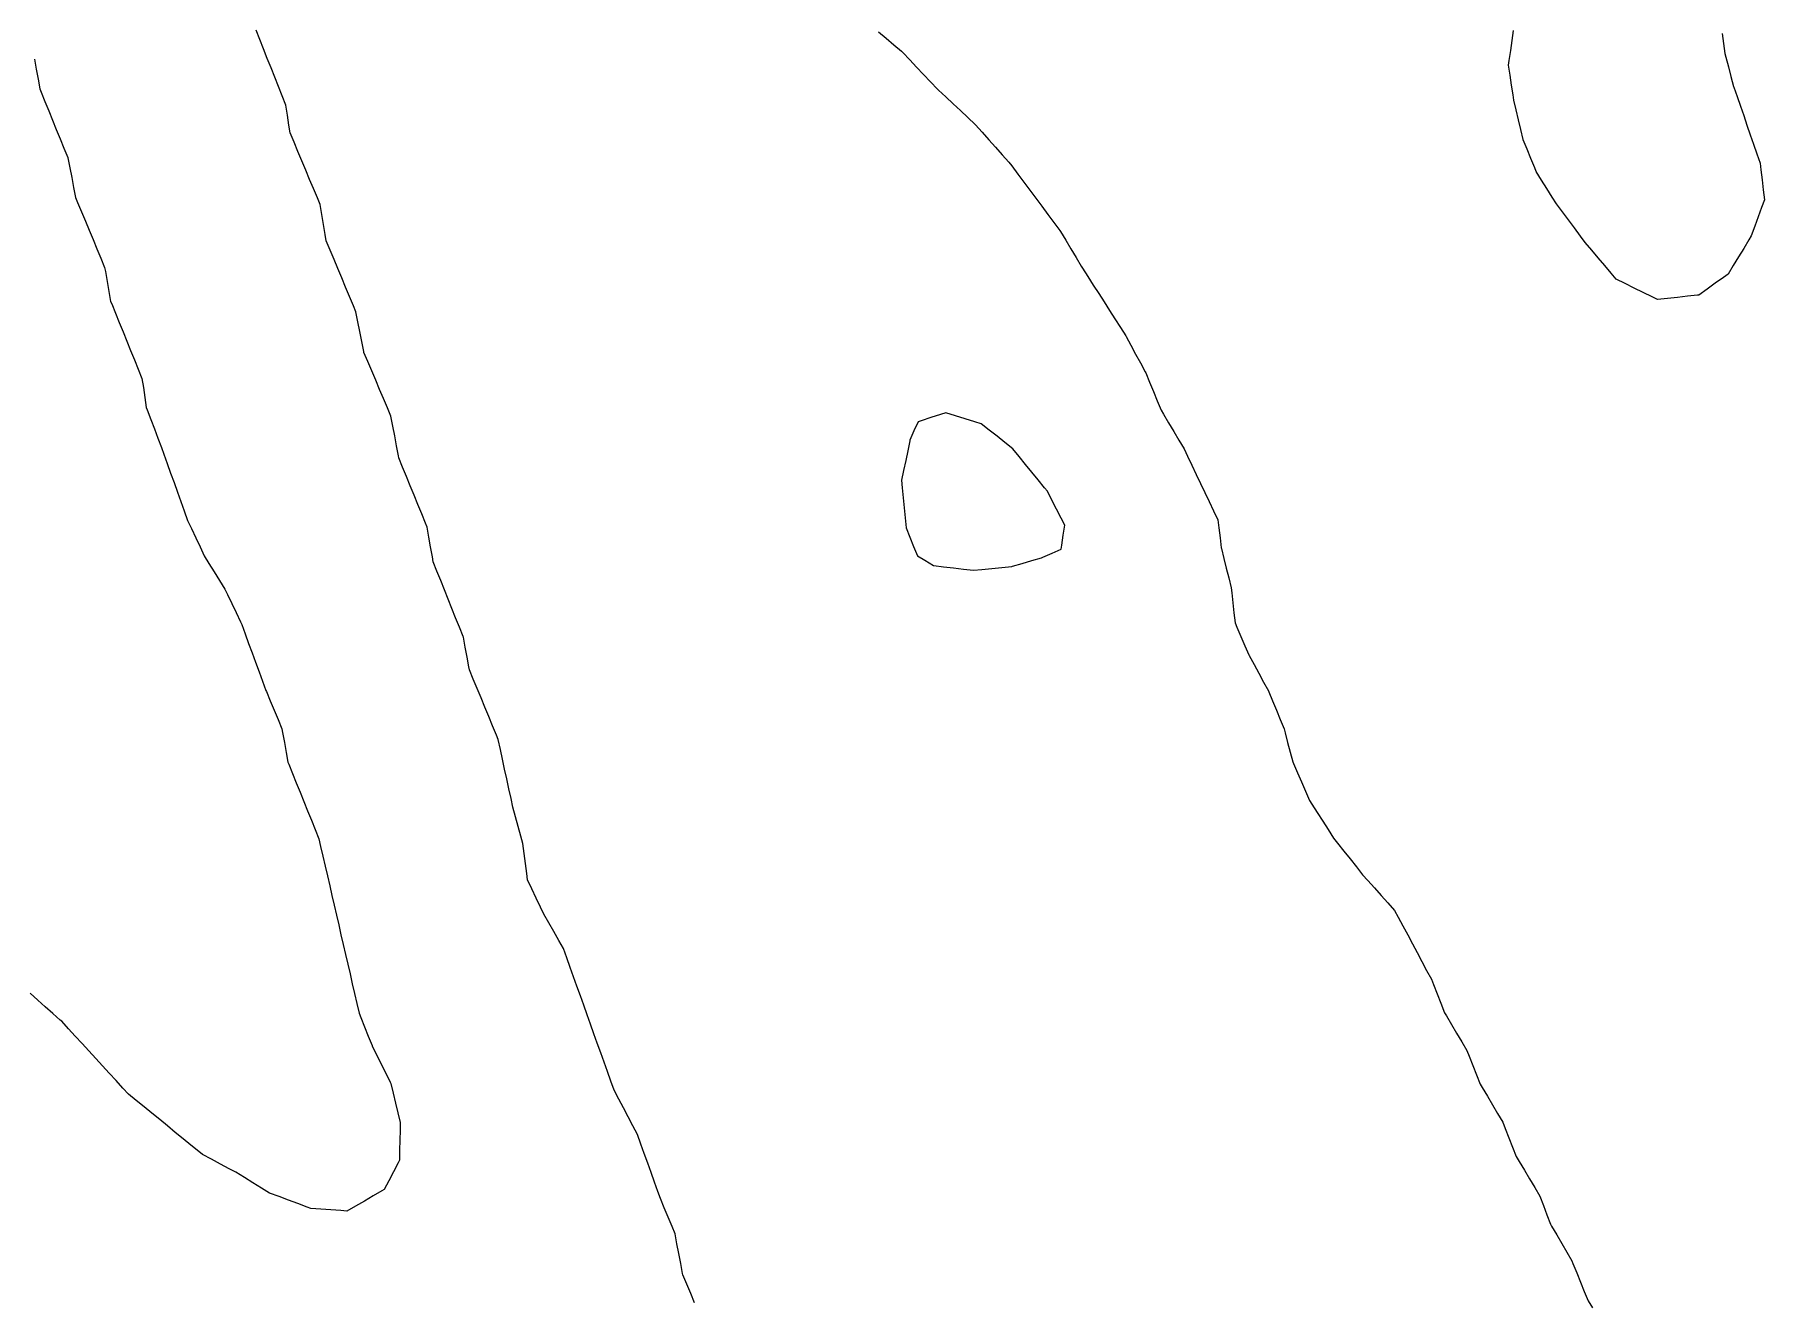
# Model space of a CAD drawing. Header units: millimetres. Extents: x 230 to 3347, y 514 to 5196.
# Drawn here: x 1348.8 to 1520.8, y 1534.5 to 1660.4 of the extents above; entities that cross this region are included whole.
import ezdxf

# ---------------------------------------------------------------- set-up
doc = ezdxf.new("R2010")
doc.units = ezdxf.units.MM
for name, color, linetype in [('ALL_HOLES', 1, 'Continuous'), ('ALL_ISLANDS', 7, 'Continuous'), ('OUTLINE_ISLAND_01_HOLE_02', 1, 'Continuous'), ('OUTLINE_ISLAND_01_HOLE_07', 1, 'Continuous'), ('OUTLINE_ISLAND_01_HOLE_11', 1, 'Continuous'), ('OUTLINE_ISLAND_47', 7, 'Continuous')]:
    doc.layers.add(name, color=color, linetype=linetype)

msp = doc.modelspace()

# ---------------------------------------------------------------- linework, layer by layer
at = {"layer": 'ALL_HOLES'}
for points in [[(1414.4267, 1534.3798), (1414.0417, 1535.3027), (1413.6567, 1536.2256), (1413.2717, 1537.1486), (1413.2406, 1537.311), (1413.052, 1538.293), (1412.8634, 1539.2751), (1412.6748, 1540.2572), (1412.4862, 1541.2392), (1412.1834, 1541.968), (1411.7998, 1542.8915), (1411.4161, 1543.815), (1411.0324, 1544.7385), (1410.7806, 1545.44), (1410.4427, 1546.3811), (1410.1048, 1547.3223), (1409.7669, 1548.2635), (1409.4289, 1549.2047), (1409.091, 1550.1459), (1408.7531, 1551.087), (1408.7531, 1551.0871), (1408.2871, 1551.9718), (1407.8211, 1552.8566), (1407.3551, 1553.7414), (1406.8891, 1554.6262), (1406.423, 1555.5109), (1406.1032, 1556.405), (1405.7665, 1557.3466), (1405.4297, 1558.2882), (1405.0929, 1559.2298), (1404.7561, 1560.1714), (1404.4193, 1561.1129), (1404.0825, 1562.0545), (1403.7458, 1562.9961), (1403.409, 1563.9377), (1403.0722, 1564.8793), (1402.7354, 1565.8209), (1402.3986, 1566.7624), (1402.0618, 1567.704), (1401.7251, 1568.6456), (1401.3883, 1569.5872), (1400.9359, 1570.3853), (1400.4428, 1571.2553), (1399.9497, 1572.1253), (1399.4566, 1572.9953), (1399.1213, 1573.6924), (1398.6878, 1574.5935), (1398.2544, 1575.4947), (1397.8209, 1576.3959), (1397.7398, 1577.0316), (1397.6131, 1578.0235), (1397.4865, 1579.0155), (1397.3598, 1580.0074), (1397.1582, 1580.7388), (1396.8925, 1581.7028), (1396.6268, 1582.6669), (1396.3611, 1583.6309), (1396.1817, 1584.4631), (1395.971, 1585.4407), (1395.7603, 1586.4182), (1395.5496, 1587.3958), (1395.339, 1588.3733), (1395.1283, 1589.3509), (1394.9176, 1590.3284), (1394.7307, 1590.7793), (1394.3478, 1591.7031), (1393.965, 1592.6269), (1393.5821, 1593.5507), (1393.1992, 1594.4745), (1392.8164, 1595.3983), (1392.4335, 1596.3221), (1392.0506, 1597.2459), (1391.9945, 1597.5505), (1391.8131, 1598.5339), (1391.6317, 1599.5173), (1391.4504, 1600.5007), (1391.4227, 1600.5698), (1391.0507, 1601.4981), (1390.6788, 1602.4263), (1390.3069, 1603.3546), (1389.9349, 1604.2829), (1389.563, 1605.2111), (1389.1911, 1606.1394), (1388.8191, 1607.0676), (1388.4472, 1607.9959), (1388.3629, 1608.4827), (1388.1923, 1609.468), (1388.0217, 1610.4533), (1387.8511, 1611.4387), (1387.6851, 1611.8434), (1387.3058, 1612.7687), (1386.9265, 1613.694), (1386.5471, 1614.6192), (1386.1678, 1615.5445), (1385.7885, 1616.4697), (1385.4091, 1617.395), (1385.0298, 1618.3203), (1384.9901, 1618.5305), (1384.8049, 1619.5132), (1384.6197, 1620.4959), (1384.4344, 1621.4786), (1384.2492, 1622.4613), (1383.9034, 1623.2753), (1383.5125, 1624.1957), (1383.1215, 1625.1161), (1382.7306, 1626.0365), (1382.3396, 1626.9569), (1381.9487, 1627.8773), (1381.5577, 1628.7977), (1381.5392, 1628.8921), (1381.3462, 1629.8733), (1381.1532, 1630.8545), (1380.9602, 1631.8357), (1380.7673, 1632.8169), (1380.5153, 1633.4198), (1380.1297, 1634.3425), (1379.7441, 1635.2651), (1379.3585, 1636.1878), (1378.973, 1637.1105), (1378.5874, 1638.0332), (1378.2018, 1638.9558), (1377.8162, 1639.8785), (1377.7112, 1640.5088), (1377.5469, 1641.4952), (1377.3826, 1642.4816), (1377.2183, 1643.468), (1376.9381, 1644.137), (1376.5517, 1645.0593), (1376.1653, 1645.9816), (1375.779, 1646.904), (1375.3926, 1647.8263), (1375.0062, 1648.7487), (1374.6199, 1649.671), (1374.2335, 1650.5934), (1374.1116, 1651.3667), (1373.9558, 1652.3545), (1373.8001, 1653.3423), (1373.7967, 1653.3509), (1373.4289, 1654.2808), (1373.061, 1655.2107), (1372.6932, 1656.1406), (1372.3253, 1657.0704), (1371.9575, 1658.0003), (1371.5896, 1658.9302), (1371.2218, 1659.8601), (1370.854, 1660.79)], [(1432.7012, 1660.639), (1433.4672, 1659.9961), (1434.2331, 1659.3533), (1434.9991, 1658.7104), (1435.1239, 1658.5786), (1435.8113, 1657.8523), (1436.4987, 1657.126), (1437.186, 1656.3997), (1437.8734, 1655.6734), (1438.5608, 1654.9471), (1438.6617, 1654.8531), (1439.3932, 1654.1713), (1440.1247, 1653.4894), (1440.8561, 1652.8075), (1441.5876, 1652.1257), (1442.3191, 1651.4438), (1442.35, 1651.4092), (1443.0151, 1650.6625), (1443.6803, 1649.9158), (1444.3454, 1649.169), (1445.0105, 1648.4223), (1445.6757, 1647.6756), (1445.946, 1647.3134), (1446.5442, 1646.512), (1447.1424, 1645.7107), (1447.7406, 1644.9093), (1448.3387, 1644.1079), (1448.9369, 1643.3066), (1449.5351, 1642.5052), (1450.1333, 1641.7038), (1450.7314, 1640.9025), (1450.8024, 1640.7842), (1451.317, 1639.9268), (1451.8315, 1639.0693), (1452.3461, 1638.2119), (1452.8606, 1637.3544), (1452.9783, 1637.1703), (1453.5168, 1636.3277), (1454.0554, 1635.4851), (1454.5939, 1634.6426), (1455.1325, 1633.8), (1455.6711, 1632.9574), (1456.2096, 1632.1148), (1456.7482, 1631.2722), (1457.2867, 1630.4296), (1457.311, 1630.3851), (1457.7896, 1629.5071), (1458.2682, 1628.6291), (1458.7468, 1627.7511), (1459.2254, 1626.873), (1459.2718, 1626.76), (1459.6515, 1625.8349), (1460.0311, 1624.9098), (1460.4108, 1623.9846), (1460.7905, 1623.0595), (1461.0336, 1622.6501), (1461.5442, 1621.7903), (1462.0548, 1620.9305), (1462.5654, 1620.0706), (1463.076, 1619.2108), (1463.4259, 1618.4801), (1463.8577, 1617.5782), (1464.2896, 1616.6763), (1464.7215, 1615.7744), (1465.1534, 1614.8724), (1465.5853, 1613.9705), (1466.0172, 1613.0686), (1466.4491, 1612.1667), (1466.54, 1611.3644), (1466.6525, 1610.3707), (1466.7651, 1609.3771), (1466.7851, 1609.2969), (1467.0279, 1608.3268), (1467.2707, 1607.3567), (1467.5135, 1606.3866), (1467.7563, 1605.4166), (1467.8136, 1604.9129), (1467.9266, 1603.9193), (1468.0396, 1602.9257), (1468.1527, 1601.9322), (1468.3403, 1601.4953), (1468.735, 1600.5765), (1469.1297, 1599.6576), (1469.5243, 1598.7388), (1469.5574, 1598.678), (1470.0351, 1597.7995), (1470.5128, 1596.9209), (1470.9905, 1596.0424), (1471.4682, 1595.1639), (1471.4989, 1595.0893), (1471.8792, 1594.1644), (1472.2596, 1593.2396), (1472.6399, 1592.3148), (1473.0203, 1591.3899), (1473.1199, 1591.0094), (1473.3733, 1590.042), (1473.6266, 1589.0746), (1473.8799, 1588.1073), (1473.9468, 1587.954), (1474.3467, 1587.0375), (1474.7466, 1586.1209), (1475.1466, 1585.2044), (1475.5465, 1584.2878), (1475.7828, 1583.917), (1476.3203, 1583.0738), (1476.8578, 1582.2305), (1477.3953, 1581.3872), (1477.9328, 1580.544), (1478.3362, 1580.0372), (1478.9591, 1579.2549), (1479.5819, 1578.4726), (1480.2048, 1577.6902), (1480.8276, 1576.9079), (1481.3353, 1576.3434), (1482.004, 1575.5998), (1482.6726, 1574.8563), (1483.3413, 1574.1127), (1484.01, 1573.3692), (1484.3684, 1572.6966), (1484.8388, 1571.8141), (1485.3091, 1570.9316), (1485.7794, 1570.0491), (1486.2498, 1569.1666), (1486.7201, 1568.2842), (1487.1905, 1567.4017), (1487.6608, 1566.5192), (1487.8697, 1565.9915), (1488.2377, 1565.0617), (1488.6058, 1564.1319), (1488.9738, 1563.2021), (1489.1578, 1562.8886), (1489.664, 1562.0262), (1490.1702, 1561.1638), (1490.6764, 1560.3014), (1491.1826, 1559.439), (1491.4006, 1558.8938), (1491.7718, 1557.9653), (1492.1431, 1557.0367), (1492.5143, 1556.1082), (1492.7199, 1555.7595), (1493.2276, 1554.8979), (1493.7354, 1554.0364), (1494.2431, 1553.1749), (1494.7509, 1552.3134), (1494.9974, 1551.6916), (1495.366, 1550.762), (1495.7346, 1549.8324), (1496.1032, 1548.9029), (1496.3939, 1548.4154), (1496.9061, 1547.5565), (1497.4183, 1546.6977), (1497.9304, 1545.8388), (1498.4426, 1544.9799), (1498.7963, 1544.0524), (1499.1526, 1543.118), (1499.5089, 1542.1836), (1499.6144, 1542.0011), (1500.1147, 1541.1353), (1500.6151, 1540.2694), (1501.1155, 1539.4036), (1501.6159, 1538.5378), (1501.7241, 1538.2741), (1502.1037, 1537.3489), (1502.4834, 1536.4238), (1502.863, 1535.4987), (1503.2427, 1534.5736), (1503.6604, 1533.8875)], [(1516.5562, 1660.4528), (1516.6956, 1659.4626), (1516.8349, 1658.4723), (1516.9293, 1658.1147), (1517.1845, 1657.1478), (1517.4397, 1656.1809), (1517.6949, 1655.2141), (1517.7199, 1655.1419), (1518.0474, 1654.1971), (1518.375, 1653.2523), (1518.7025, 1652.3074), (1519.0301, 1651.3626), (1519.3576, 1650.4178), (1519.6852, 1649.4729), (1520.0127, 1648.5281), (1520.3403, 1647.5832), (1520.4169, 1646.923), (1520.5321, 1645.9297), (1520.6473, 1644.9363), (1520.7625, 1643.943), (1520.4895, 1643.1967), (1520.1459, 1642.2576), (1519.8023, 1641.3185), (1519.4587, 1640.3794), (1519.219, 1639.9825), (1518.7021, 1639.1265), (1518.1851, 1638.2705), (1517.6681, 1637.4145), (1517.1511, 1636.5585), (1516.6968, 1636.2341), (1515.8829, 1635.653), (1515.0691, 1635.0719), (1514.2553, 1634.4908), (1514.1063, 1634.4746), (1513.1122, 1634.3668), (1512.118, 1634.259), (1511.1238, 1634.1511), (1510.1297, 1634.0433), (1509.6212, 1634.2965), (1508.726, 1634.7421), (1507.8308, 1635.1878), (1506.9356, 1635.6335), (1506.0404, 1636.0791), (1505.54, 1636.6679), (1504.8923, 1637.4298), (1504.2447, 1638.1918), (1503.597, 1638.9537), (1502.9494, 1639.7157), (1502.478, 1640.3497), (1501.8813, 1641.1522), (1501.2847, 1641.9547), (1500.688, 1642.7572), (1500.0914, 1643.5597), (1499.6798, 1644.2182), (1499.1497, 1645.0661), (1498.6197, 1645.9141), (1498.0896, 1646.7621), (1497.9354, 1647.1368), (1497.5549, 1648.0616), (1497.1743, 1648.9863), (1496.7938, 1649.9111), (1496.7834, 1649.9556), (1496.5549, 1650.9292), (1496.3264, 1651.9027), (1496.0979, 1652.8762), (1495.8694, 1653.8498), (1495.791, 1654.3598), (1495.6391, 1655.3482), (1495.4872, 1656.3366), (1495.3353, 1657.325), (1495.4033, 1657.7905), (1495.5478, 1658.78), (1495.6923, 1659.7695), (1495.8368, 1660.759)], [(1348.8179, 1657.9144), (1348.9934, 1656.9299), (1349.1688, 1655.9454), (1349.3443, 1654.9609), (1349.4764, 1654.6368), (1349.854, 1653.7108), (1350.2316, 1652.7848), (1350.6091, 1651.8589), (1350.9867, 1650.9329), (1351.3643, 1650.0069), (1351.7418, 1649.0809), (1352.1194, 1648.1549), (1352.1272, 1648.1152), (1352.3197, 1647.1339), (1352.5122, 1646.1526), (1352.7047, 1645.1714), (1352.8972, 1644.1901), (1353.1042, 1643.6909), (1353.4871, 1642.7671), (1353.8701, 1641.8434), (1354.2531, 1640.9196), (1354.6361, 1639.9959), (1355.0191, 1639.0721), (1355.4021, 1638.1484), (1355.785, 1637.2246), (1355.8581, 1636.816), (1356.0343, 1635.8317), (1356.2104, 1634.8473), (1356.3866, 1633.8629), (1356.4929, 1633.601), (1356.869, 1632.6744), (1357.2451, 1631.7478), (1357.6211, 1630.8212), (1357.9972, 1629.8946), (1358.3733, 1628.968), (1358.7494, 1628.0415), (1359.1255, 1627.1149), (1359.5015, 1626.1883), (1359.6353, 1625.291), (1359.7828, 1624.3019), (1359.9303, 1623.3129), (1360.0205, 1623.0755), (1360.3759, 1622.1408), (1360.7313, 1621.2061), (1361.0867, 1620.2714), (1361.442, 1619.3367), (1361.6749, 1618.6864), (1362.012, 1617.7449), (1362.3491, 1616.8035), (1362.6862, 1615.862), (1363.0233, 1614.9205), (1363.3604, 1613.9791), (1363.6975, 1613.0376), (1364.0346, 1612.0961), (1364.4152, 1611.2912), (1364.8426, 1610.3871), (1365.2701, 1609.4831), (1365.6975, 1608.579), (1366.1554, 1607.834), (1366.6789, 1606.982), (1367.2025, 1606.13), (1367.7261, 1605.278), (1367.9899, 1604.7378), (1368.4287, 1603.8393), (1368.8675, 1602.9407), (1369.3063, 1602.0421), (1369.4091, 1601.7628), (1369.7544, 1600.8243), (1370.0997, 1599.8858), (1370.445, 1598.9473), (1370.7902, 1598.0088), (1371.1355, 1597.0703), (1371.4808, 1596.1318), (1371.8261, 1595.1933), (1371.8677, 1595.0936), (1372.2525, 1594.1706), (1372.6373, 1593.2476), (1373.0221, 1592.3246), (1373.407, 1591.4017), (1373.4746, 1591.0283), (1373.6528, 1590.0443), (1373.8311, 1589.0603), (1374.0093, 1588.0763), (1374.089, 1587.8792), (1374.4636, 1586.952), (1374.8383, 1586.0248), (1375.213, 1585.0977), (1375.5876, 1584.1705), (1375.9623, 1583.2433), (1376.337, 1582.3162), (1376.7116, 1581.389), (1377.0863, 1580.4619), (1377.2589, 1579.7134), (1377.4837, 1578.739), (1377.7085, 1577.7646), (1377.9333, 1576.7902), (1378.1581, 1575.8157), (1378.3828, 1574.8413), (1378.6076, 1573.8669), (1378.8324, 1572.8925), (1379.0572, 1571.9181), (1379.282, 1570.9437), (1379.5067, 1569.9693), (1379.7315, 1568.9949), (1379.9563, 1568.0205), (1380.1811, 1567.0461), (1380.4059, 1566.0716), (1380.6307, 1565.0972), (1380.8554, 1564.1228), (1381.0802, 1563.1484), (1381.2473, 1562.7332), (1381.6206, 1561.8054), (1381.9939, 1560.8777), (1382.3672, 1559.95), (1382.3964, 1559.8916), (1382.8435, 1558.9971), (1383.2906, 1558.1026), (1383.7377, 1557.2081), (1384.1848, 1556.3136), (1384.2212, 1556.1655), (1384.4593, 1555.1943), (1384.6974, 1554.223), (1384.9356, 1553.2518), (1385.1737, 1552.2806), (1385.1561, 1551.5407), (1385.1322, 1550.5409), (1385.1084, 1549.5412), (1385.0846, 1548.5415), (1384.9515, 1548.2869), (1384.4883, 1547.4006), (1384.0252, 1546.5144), (1383.562, 1545.6281), (1383.3356, 1545.4972), (1382.4699, 1544.9967), (1381.6042, 1544.4962), (1380.7384, 1543.9957), (1379.8727, 1543.4951), (1379.2763, 1543.538), (1378.2788, 1543.6097), (1377.2814, 1543.6813), (1376.284, 1543.753), (1375.9322, 1543.885), (1374.9959, 1544.2361), (1374.0595, 1544.5873), (1373.1232, 1544.9385), (1372.1869, 1545.2896), (1371.3833, 1545.7842), (1370.5317, 1546.3084), (1369.6801, 1546.8325), (1368.8285, 1547.3567), (1368.1747, 1547.7026), (1367.2909, 1548.1703), (1366.407, 1548.6381), (1365.5231, 1549.1058), (1365.1372, 1549.4204), (1364.3622, 1550.0524), (1363.5872, 1550.6843), (1362.8121, 1551.3162), (1362.0371, 1551.9481), (1361.2621, 1552.58), (1360.487, 1553.212), (1359.712, 1553.8439), (1358.937, 1554.4758), (1358.1619, 1555.1077), (1357.6055, 1555.7141), (1356.9295, 1556.451), (1356.2534, 1557.1878), (1355.5773, 1557.9247), (1354.9013, 1558.6615), (1354.2252, 1559.3983), (1353.5491, 1560.1352), (1352.8731, 1560.872), (1352.197, 1561.6089), (1351.5209, 1562.3457), (1351.3826, 1562.4686), (1350.6351, 1563.1329), (1349.8875, 1563.7971), (1349.14, 1564.4613), (1348.3925, 1565.1255)]]:
    msp.add_lwpolyline(points, dxfattribs=at)
at = {"layer": 'ALL_ISLANDS'}
msp.add_lwpolyline([(1436.6339, 1621.9031), (1436.2331, 1620.9869), (1435.8322, 1620.0708), (1435.8187, 1620.0057), (1435.6147, 1619.0267), (1435.4108, 1618.0477), (1435.2068, 1617.0687), (1435.0029, 1616.0897), (1435.0752, 1615.3318), (1435.1703, 1614.3363), (1435.2653, 1613.3408), (1435.3603, 1612.3454), (1435.4553, 1611.3499), (1435.8226, 1610.4509), (1436.2009, 1609.5252), (1436.5792, 1608.5995), (1437.308, 1608.152), (1438.1602, 1607.6287), (1438.1914, 1607.6249), (1439.1842, 1607.5047), (1440.1769, 1607.3844), (1441.1697, 1607.2642), (1442.1624, 1607.144), (1442.9745, 1607.2269), (1443.9693, 1607.3285), (1444.9641, 1607.4301), (1445.959, 1607.5317), (1446.0301, 1607.5524), (1446.9901, 1607.8325), (1447.9501, 1608.1126), (1448.91, 1608.3927), (1449.0388, 1608.4483), (1449.957, 1608.8444), (1450.8752, 1609.2405), (1450.9339, 1609.6483), (1451.0763, 1610.6381), (1451.2187, 1611.6279), (1450.8546, 1612.3413), (1450.3999, 1613.2319), (1449.9452, 1614.1226), (1449.4905, 1615.0132), (1449.2172, 1615.346), (1448.5827, 1616.1189), (1447.9481, 1616.8918), (1447.3136, 1617.6646), (1446.679, 1618.4375), (1446.0444, 1619.2104), (1445.269, 1619.8311), (1444.4883, 1620.4561), (1443.7077, 1621.081), (1442.927, 1621.706), (1442.2723, 1621.9062), (1441.3159, 1622.1985), (1440.3596, 1622.4908), (1439.4033, 1622.7832), (1438.8667, 1622.6127), (1437.9137, 1622.3098), (1436.9607, 1622.0069)], close=True, dxfattribs=at)
at = {"layer": 'OUTLINE_ISLAND_01_HOLE_02'}
for points in [[(1414.4267, 1534.3798), (1414.0417, 1535.3027), (1413.6567, 1536.2256), (1413.2717, 1537.1486), (1413.2406, 1537.311), (1413.052, 1538.293), (1412.8634, 1539.2751), (1412.6748, 1540.2572), (1412.4862, 1541.2392), (1412.1834, 1541.968), (1411.7998, 1542.8915), (1411.4161, 1543.815), (1411.0324, 1544.7385), (1410.7806, 1545.44), (1410.4427, 1546.3811), (1410.1048, 1547.3223), (1409.7669, 1548.2635), (1409.4289, 1549.2047), (1409.091, 1550.1459), (1408.7531, 1551.087), (1408.7531, 1551.0871), (1408.2871, 1551.9718), (1407.8211, 1552.8566), (1407.3551, 1553.7414), (1406.8891, 1554.6262), (1406.423, 1555.5109), (1406.1032, 1556.405), (1405.7665, 1557.3466), (1405.4297, 1558.2882), (1405.0929, 1559.2298), (1404.7561, 1560.1714), (1404.4193, 1561.1129), (1404.0825, 1562.0545), (1403.7458, 1562.9961), (1403.409, 1563.9377), (1403.0722, 1564.8793), (1402.7354, 1565.8209), (1402.3986, 1566.7624), (1402.0618, 1567.704), (1401.7251, 1568.6456), (1401.3883, 1569.5872), (1400.9359, 1570.3853), (1400.4428, 1571.2553), (1399.9497, 1572.1253), (1399.4566, 1572.9953), (1399.1213, 1573.6924), (1398.6878, 1574.5935), (1398.2544, 1575.4947), (1397.8209, 1576.3959), (1397.7398, 1577.0316), (1397.6131, 1578.0235), (1397.4865, 1579.0155), (1397.3598, 1580.0074), (1397.1582, 1580.7388), (1396.8925, 1581.7028), (1396.6268, 1582.6669), (1396.3611, 1583.6309), (1396.1817, 1584.4631), (1395.971, 1585.4407), (1395.7603, 1586.4182), (1395.5496, 1587.3958), (1395.339, 1588.3733), (1395.1283, 1589.3509), (1394.9176, 1590.3284), (1394.7307, 1590.7793), (1394.3478, 1591.7031), (1393.965, 1592.6269), (1393.5821, 1593.5507), (1393.1992, 1594.4745), (1392.8164, 1595.3983), (1392.4335, 1596.3221), (1392.0506, 1597.2459), (1391.9945, 1597.5505), (1391.8131, 1598.5339), (1391.6317, 1599.5173), (1391.4504, 1600.5007), (1391.4227, 1600.5698), (1391.0507, 1601.4981), (1390.6788, 1602.4263), (1390.3069, 1603.3546), (1389.9349, 1604.2829), (1389.563, 1605.2111), (1389.1911, 1606.1394), (1388.8191, 1607.0676), (1388.4472, 1607.9959), (1388.3629, 1608.4827), (1388.1923, 1609.468), (1388.0217, 1610.4533), (1387.8511, 1611.4387), (1387.6851, 1611.8434), (1387.3058, 1612.7687), (1386.9265, 1613.694), (1386.5471, 1614.6192), (1386.1678, 1615.5445), (1385.7885, 1616.4697), (1385.4091, 1617.395), (1385.0298, 1618.3203), (1384.9901, 1618.5305), (1384.8049, 1619.5132), (1384.6197, 1620.4959), (1384.4344, 1621.4786), (1384.2492, 1622.4613), (1383.9034, 1623.2753), (1383.5125, 1624.1957), (1383.1215, 1625.1161), (1382.7306, 1626.0365), (1382.3396, 1626.9569), (1381.9487, 1627.8773), (1381.5577, 1628.7977), (1381.5392, 1628.8921), (1381.3462, 1629.8733), (1381.1532, 1630.8545), (1380.9602, 1631.8357), (1380.7673, 1632.8169), (1380.5153, 1633.4198), (1380.1297, 1634.3425), (1379.7441, 1635.2651), (1379.3585, 1636.1878), (1378.973, 1637.1105), (1378.5874, 1638.0332), (1378.2018, 1638.9558), (1377.8162, 1639.8785), (1377.7112, 1640.5088), (1377.5469, 1641.4952), (1377.3826, 1642.4816), (1377.2183, 1643.468), (1376.9381, 1644.137), (1376.5517, 1645.0593), (1376.1653, 1645.9816), (1375.779, 1646.904), (1375.3926, 1647.8263), (1375.0062, 1648.7487), (1374.6199, 1649.671), (1374.2335, 1650.5934), (1374.1116, 1651.3667), (1373.9558, 1652.3545), (1373.8001, 1653.3423), (1373.7967, 1653.3509), (1373.4289, 1654.2808), (1373.061, 1655.2107), (1372.6932, 1656.1406), (1372.3253, 1657.0704), (1371.9575, 1658.0003), (1371.5896, 1658.9302), (1371.2218, 1659.8601), (1370.854, 1660.79)], [(1432.7012, 1660.639), (1433.4672, 1659.9961), (1434.2331, 1659.3533), (1434.9991, 1658.7104), (1435.1239, 1658.5786), (1435.8113, 1657.8523), (1436.4987, 1657.126), (1437.186, 1656.3997), (1437.8734, 1655.6734), (1438.5608, 1654.9471), (1438.6617, 1654.8531), (1439.3932, 1654.1713), (1440.1247, 1653.4894), (1440.8561, 1652.8075), (1441.5876, 1652.1257), (1442.3191, 1651.4438), (1442.35, 1651.4092), (1443.0151, 1650.6625), (1443.6803, 1649.9158), (1444.3454, 1649.169), (1445.0105, 1648.4223), (1445.6757, 1647.6756), (1445.946, 1647.3134), (1446.5442, 1646.512), (1447.1424, 1645.7107), (1447.7406, 1644.9093), (1448.3387, 1644.1079), (1448.9369, 1643.3066), (1449.5351, 1642.5052), (1450.1333, 1641.7038), (1450.7314, 1640.9025), (1450.8024, 1640.7842), (1451.317, 1639.9268), (1451.8315, 1639.0693), (1452.3461, 1638.2119), (1452.8606, 1637.3544), (1452.9783, 1637.1703), (1453.5168, 1636.3277), (1454.0554, 1635.4851), (1454.5939, 1634.6426), (1455.1325, 1633.8), (1455.6711, 1632.9574), (1456.2096, 1632.1148), (1456.7482, 1631.2722), (1457.2867, 1630.4296), (1457.311, 1630.3851), (1457.7896, 1629.5071), (1458.2682, 1628.6291), (1458.7468, 1627.7511), (1459.2254, 1626.873), (1459.2718, 1626.76), (1459.6515, 1625.8349), (1460.0311, 1624.9098), (1460.4108, 1623.9846), (1460.7905, 1623.0595), (1461.0336, 1622.6501), (1461.5442, 1621.7903), (1462.0548, 1620.9305), (1462.5654, 1620.0706), (1463.076, 1619.2108), (1463.4259, 1618.4801), (1463.8577, 1617.5782), (1464.2896, 1616.6763), (1464.7215, 1615.7744), (1465.1534, 1614.8724), (1465.5853, 1613.9705), (1466.0172, 1613.0686), (1466.4491, 1612.1667), (1466.54, 1611.3644), (1466.6525, 1610.3707), (1466.7651, 1609.3771), (1466.7851, 1609.2969), (1467.0279, 1608.3268), (1467.2707, 1607.3567), (1467.5135, 1606.3866), (1467.7563, 1605.4166), (1467.8136, 1604.9129), (1467.9266, 1603.9193), (1468.0396, 1602.9257), (1468.1527, 1601.9322), (1468.3403, 1601.4953), (1468.735, 1600.5765), (1469.1297, 1599.6576), (1469.5243, 1598.7388), (1469.5574, 1598.678), (1470.0351, 1597.7995), (1470.5128, 1596.9209), (1470.9905, 1596.0424), (1471.4682, 1595.1639), (1471.4989, 1595.0893), (1471.8792, 1594.1644), (1472.2596, 1593.2396), (1472.6399, 1592.3148), (1473.0203, 1591.3899), (1473.1199, 1591.0094), (1473.3733, 1590.042), (1473.6266, 1589.0746), (1473.8799, 1588.1073), (1473.9468, 1587.954), (1474.3467, 1587.0375), (1474.7466, 1586.1209), (1475.1466, 1585.2044), (1475.5465, 1584.2878), (1475.7828, 1583.917), (1476.3203, 1583.0738), (1476.8578, 1582.2305), (1477.3953, 1581.3872), (1477.9328, 1580.544), (1478.3362, 1580.0372), (1478.9591, 1579.2549), (1479.5819, 1578.4726), (1480.2048, 1577.6902), (1480.8276, 1576.9079), (1481.3353, 1576.3434), (1482.004, 1575.5998), (1482.6726, 1574.8563), (1483.3413, 1574.1127), (1484.01, 1573.3692), (1484.3684, 1572.6966), (1484.8388, 1571.8141), (1485.3091, 1570.9316), (1485.7794, 1570.0491), (1486.2498, 1569.1666), (1486.7201, 1568.2842), (1487.1905, 1567.4017), (1487.6608, 1566.5192), (1487.8697, 1565.9915), (1488.2377, 1565.0617), (1488.6058, 1564.1319), (1488.9738, 1563.2021), (1489.1578, 1562.8886), (1489.664, 1562.0262), (1490.1702, 1561.1638), (1490.6764, 1560.3014), (1491.1826, 1559.439), (1491.4006, 1558.8938), (1491.7718, 1557.9653), (1492.1431, 1557.0367), (1492.5143, 1556.1082), (1492.7199, 1555.7595), (1493.2276, 1554.8979), (1493.7354, 1554.0364), (1494.2431, 1553.1749), (1494.7509, 1552.3134), (1494.9974, 1551.6916), (1495.366, 1550.762), (1495.7346, 1549.8324), (1496.1032, 1548.9029), (1496.3939, 1548.4154), (1496.9061, 1547.5565), (1497.4183, 1546.6977), (1497.9304, 1545.8388), (1498.4426, 1544.9799), (1498.7963, 1544.0524), (1499.1526, 1543.118), (1499.5089, 1542.1836), (1499.6144, 1542.0011), (1500.1147, 1541.1353), (1500.6151, 1540.2694), (1501.1155, 1539.4036), (1501.6159, 1538.5378), (1501.7241, 1538.2741), (1502.1037, 1537.3489), (1502.4834, 1536.4238), (1502.863, 1535.4987), (1503.2427, 1534.5736), (1503.6604, 1533.8875)]]:
    msp.add_lwpolyline(points, dxfattribs=at)
at = {"layer": 'OUTLINE_ISLAND_01_HOLE_07'}
msp.add_lwpolyline([(1348.8179, 1657.9144), (1348.9934, 1656.9299), (1349.1688, 1655.9454), (1349.3443, 1654.9609), (1349.4764, 1654.6368), (1349.854, 1653.7108), (1350.2316, 1652.7848), (1350.6091, 1651.8589), (1350.9867, 1650.9329), (1351.3643, 1650.0069), (1351.7418, 1649.0809), (1352.1194, 1648.1549), (1352.1272, 1648.1152), (1352.3197, 1647.1339), (1352.5122, 1646.1526), (1352.7047, 1645.1714), (1352.8972, 1644.1901), (1353.1042, 1643.6909), (1353.4871, 1642.7671), (1353.8701, 1641.8434), (1354.2531, 1640.9196), (1354.6361, 1639.9959), (1355.0191, 1639.0721), (1355.4021, 1638.1484), (1355.785, 1637.2246), (1355.8581, 1636.816), (1356.0343, 1635.8317), (1356.2104, 1634.8473), (1356.3866, 1633.8629), (1356.4929, 1633.601), (1356.869, 1632.6744), (1357.2451, 1631.7478), (1357.6211, 1630.8212), (1357.9972, 1629.8946), (1358.3733, 1628.968), (1358.7494, 1628.0415), (1359.1255, 1627.1149), (1359.5015, 1626.1883), (1359.6353, 1625.291), (1359.7828, 1624.3019), (1359.9303, 1623.3129), (1360.0205, 1623.0755), (1360.3759, 1622.1408), (1360.7313, 1621.2061), (1361.0867, 1620.2714), (1361.442, 1619.3367), (1361.6749, 1618.6864), (1362.012, 1617.7449), (1362.3491, 1616.8035), (1362.6862, 1615.862), (1363.0233, 1614.9205), (1363.3604, 1613.9791), (1363.6975, 1613.0376), (1364.0346, 1612.0961), (1364.4152, 1611.2912), (1364.8426, 1610.3871), (1365.2701, 1609.4831), (1365.6975, 1608.579), (1366.1554, 1607.834), (1366.6789, 1606.982), (1367.2025, 1606.13), (1367.7261, 1605.278), (1367.9899, 1604.7378), (1368.4287, 1603.8393), (1368.8675, 1602.9407), (1369.3063, 1602.0421), (1369.4091, 1601.7628), (1369.7544, 1600.8243), (1370.0997, 1599.8858), (1370.445, 1598.9473), (1370.7902, 1598.0088), (1371.1355, 1597.0703), (1371.4808, 1596.1318), (1371.8261, 1595.1933), (1371.8677, 1595.0936), (1372.2525, 1594.1706), (1372.6373, 1593.2476), (1373.0221, 1592.3246), (1373.407, 1591.4017), (1373.4746, 1591.0283), (1373.6528, 1590.0443), (1373.8311, 1589.0603), (1374.0093, 1588.0763), (1374.089, 1587.8792), (1374.4636, 1586.952), (1374.8383, 1586.0248), (1375.213, 1585.0977), (1375.5876, 1584.1705), (1375.9623, 1583.2433), (1376.337, 1582.3162), (1376.7116, 1581.389), (1377.0863, 1580.4619), (1377.2589, 1579.7134), (1377.4837, 1578.739), (1377.7085, 1577.7646), (1377.9333, 1576.7902), (1378.1581, 1575.8157), (1378.3828, 1574.8413), (1378.6076, 1573.8669), (1378.8324, 1572.8925), (1379.0572, 1571.9181), (1379.282, 1570.9437), (1379.5067, 1569.9693), (1379.7315, 1568.9949), (1379.9563, 1568.0205), (1380.1811, 1567.0461), (1380.4059, 1566.0716), (1380.6307, 1565.0972), (1380.8554, 1564.1228), (1381.0802, 1563.1484), (1381.2473, 1562.7332), (1381.6206, 1561.8054), (1381.9939, 1560.8777), (1382.3672, 1559.95), (1382.3964, 1559.8916), (1382.8435, 1558.9971), (1383.2906, 1558.1026), (1383.7377, 1557.2081), (1384.1848, 1556.3136), (1384.2212, 1556.1655), (1384.4593, 1555.1943), (1384.6974, 1554.223), (1384.9356, 1553.2518), (1385.1737, 1552.2806), (1385.1561, 1551.5407), (1385.1322, 1550.5409), (1385.1084, 1549.5412), (1385.0846, 1548.5415), (1384.9515, 1548.2869), (1384.4883, 1547.4006), (1384.0252, 1546.5144), (1383.562, 1545.6281), (1383.3356, 1545.4972), (1382.4699, 1544.9967), (1381.6042, 1544.4962), (1380.7384, 1543.9957), (1379.8727, 1543.4951), (1379.2763, 1543.538), (1378.2788, 1543.6097), (1377.2814, 1543.6813), (1376.284, 1543.753), (1375.9322, 1543.885), (1374.9959, 1544.2361), (1374.0595, 1544.5873), (1373.1232, 1544.9385), (1372.1869, 1545.2896), (1371.3833, 1545.7842), (1370.5317, 1546.3084), (1369.6801, 1546.8325), (1368.8285, 1547.3567), (1368.1747, 1547.7026), (1367.2909, 1548.1703), (1366.407, 1548.6381), (1365.5231, 1549.1058), (1365.1372, 1549.4204), (1364.3622, 1550.0524), (1363.5872, 1550.6843), (1362.8121, 1551.3162), (1362.0371, 1551.9481), (1361.2621, 1552.58), (1360.487, 1553.212), (1359.712, 1553.8439), (1358.937, 1554.4758), (1358.1619, 1555.1077), (1357.6055, 1555.7141), (1356.9295, 1556.451), (1356.2534, 1557.1878), (1355.5773, 1557.9247), (1354.9013, 1558.6615), (1354.2252, 1559.3983), (1353.5491, 1560.1352), (1352.8731, 1560.872), (1352.197, 1561.6089), (1351.5209, 1562.3457), (1351.3826, 1562.4686), (1350.6351, 1563.1329), (1349.8875, 1563.7971), (1349.14, 1564.4613), (1348.3925, 1565.1255)], dxfattribs=at)
at = {"layer": 'OUTLINE_ISLAND_01_HOLE_11'}
msp.add_lwpolyline([(1516.5562, 1660.4528), (1516.6956, 1659.4626), (1516.8349, 1658.4723), (1516.9293, 1658.1147), (1517.1845, 1657.1478), (1517.4397, 1656.1809), (1517.6949, 1655.2141), (1517.7199, 1655.1419), (1518.0474, 1654.1971), (1518.375, 1653.2523), (1518.7025, 1652.3074), (1519.0301, 1651.3626), (1519.3576, 1650.4178), (1519.6852, 1649.4729), (1520.0127, 1648.5281), (1520.3403, 1647.5832), (1520.4169, 1646.923), (1520.5321, 1645.9297), (1520.6473, 1644.9363), (1520.7625, 1643.943), (1520.4895, 1643.1967), (1520.1459, 1642.2576), (1519.8023, 1641.3185), (1519.4587, 1640.3794), (1519.219, 1639.9825), (1518.7021, 1639.1265), (1518.1851, 1638.2705), (1517.6681, 1637.4145), (1517.1511, 1636.5585), (1516.6968, 1636.2341), (1515.8829, 1635.653), (1515.0691, 1635.0719), (1514.2553, 1634.4908), (1514.1063, 1634.4746), (1513.1122, 1634.3668), (1512.118, 1634.259), (1511.1238, 1634.1511), (1510.1297, 1634.0433), (1509.6212, 1634.2965), (1508.726, 1634.7421), (1507.8308, 1635.1878), (1506.9356, 1635.6335), (1506.0404, 1636.0791), (1505.54, 1636.6679), (1504.8923, 1637.4298), (1504.2447, 1638.1918), (1503.597, 1638.9537), (1502.9494, 1639.7157), (1502.478, 1640.3497), (1501.8813, 1641.1522), (1501.2847, 1641.9547), (1500.688, 1642.7572), (1500.0914, 1643.5597), (1499.6798, 1644.2182), (1499.1497, 1645.0661), (1498.6197, 1645.9141), (1498.0896, 1646.7621), (1497.9354, 1647.1368), (1497.5549, 1648.0616), (1497.1743, 1648.9863), (1496.7938, 1649.9111), (1496.7834, 1649.9556), (1496.5549, 1650.9292), (1496.3264, 1651.9027), (1496.0979, 1652.8762), (1495.8694, 1653.8498), (1495.791, 1654.3598), (1495.6391, 1655.3482), (1495.4872, 1656.3366), (1495.3353, 1657.325), (1495.4033, 1657.7905), (1495.5478, 1658.78), (1495.6923, 1659.7695), (1495.8368, 1660.759)], dxfattribs=at)
at = {"layer": 'OUTLINE_ISLAND_47'}
msp.add_lwpolyline([(1436.6339, 1621.9031), (1436.2331, 1620.9869), (1435.8322, 1620.0708), (1435.8187, 1620.0057), (1435.6147, 1619.0267), (1435.4108, 1618.0477), (1435.2068, 1617.0687), (1435.0029, 1616.0897), (1435.0752, 1615.3318), (1435.1703, 1614.3363), (1435.2653, 1613.3408), (1435.3603, 1612.3454), (1435.4553, 1611.3499), (1435.8226, 1610.4509), (1436.2009, 1609.5252), (1436.5792, 1608.5995), (1437.308, 1608.152), (1438.1602, 1607.6287), (1438.1914, 1607.6249), (1439.1842, 1607.5047), (1440.1769, 1607.3844), (1441.1697, 1607.2642), (1442.1624, 1607.144), (1442.9745, 1607.2269), (1443.9693, 1607.3285), (1444.9641, 1607.4301), (1445.959, 1607.5317), (1446.0301, 1607.5524), (1446.9901, 1607.8325), (1447.9501, 1608.1126), (1448.91, 1608.3927), (1449.0388, 1608.4483), (1449.957, 1608.8444), (1450.8752, 1609.2405), (1450.9339, 1609.6483), (1451.0763, 1610.6381), (1451.2187, 1611.6279), (1450.8546, 1612.3413), (1450.3999, 1613.2319), (1449.9452, 1614.1226), (1449.4905, 1615.0132), (1449.2172, 1615.346), (1448.5827, 1616.1189), (1447.9481, 1616.8918), (1447.3136, 1617.6646), (1446.679, 1618.4375), (1446.0444, 1619.2104), (1445.269, 1619.8311), (1444.4883, 1620.4561), (1443.7077, 1621.081), (1442.927, 1621.706), (1442.2723, 1621.9062), (1441.3159, 1622.1985), (1440.3596, 1622.4908), (1439.4033, 1622.7832), (1438.8667, 1622.6127), (1437.9137, 1622.3098), (1436.9607, 1622.0069)], close=True, dxfattribs=at)

doc.saveas('drawing.dxf')
